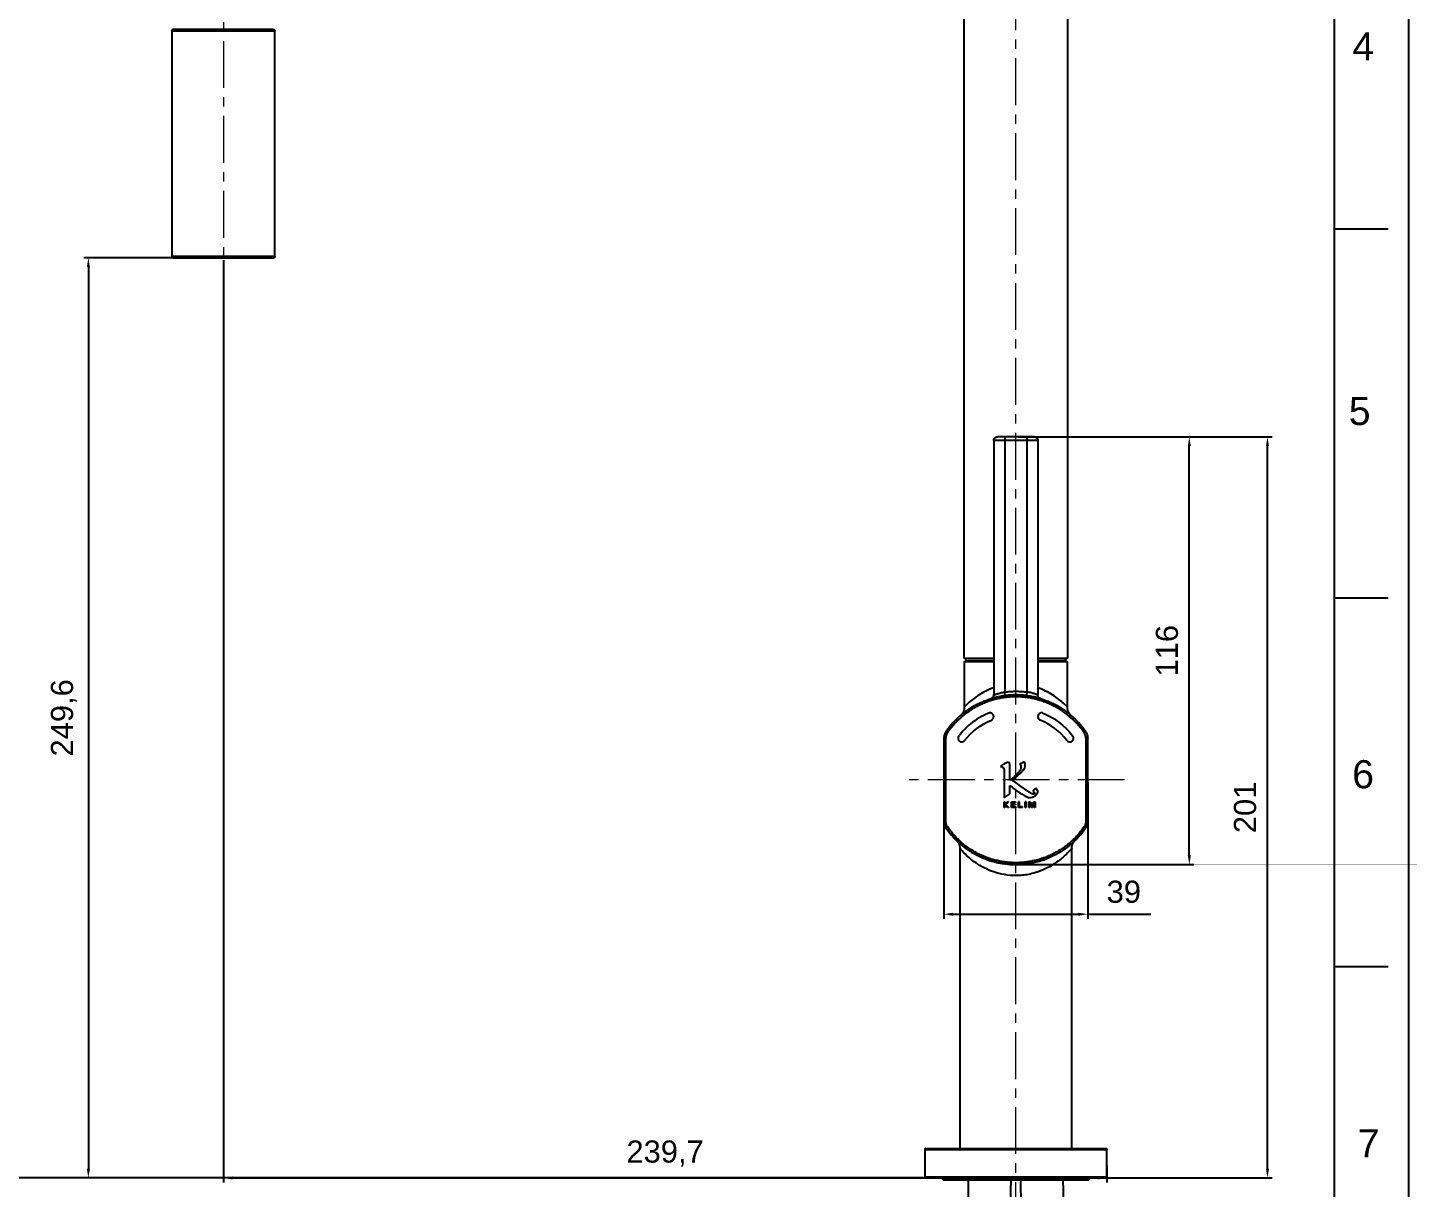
# Model space of a CAD drawing. Header units: millimetres. Extents: x 4395 to 4989, y 1263 to 2103.
# Drawn here: x 4613.9 to 4988.5, y 1422.6 to 1737.4 of the extents above; entities that cross this region are included whole.
import ezdxf

# ---------------------------------------------------------------- set-up
doc = ezdxf.new("R2010")
doc.units = ezdxf.units.MM
doc.linetypes.add('CENTERX2', pattern=[20.32, 12.7, -2.54, 2.54, -2.54])
doc.layers.get('Defpoints').update_dxf_attribs({"color": 3})
doc.layers.add('CENTER', color=1, linetype='CENTERX2', lineweight=15)
doc.layers.add('DIM', color=3, linetype='Continuous', lineweight=9)
doc.styles.get("Standard").update_dxf_attribs({"font": 'arial.ttf'})
doc.dimstyles.new('ISO-25$0', dxfattribs={"dimtxt": 3, "dimasz": 3.5, "dimexe": 1.25, "dimexo": 0, "dimtad": 1, "dimdsep": 46, "dimtxsty": 'Standard', "dimblk1": 'CLOSEDBLANK', "dimcen": 1, "dimadec": 0, "dimazin": 0, "dimtfac": 1, "dimtmove": 1, "dimatfit": 3, "dimfxl": 1, "dimarcsym": 0})

# ---------------------------------------------------------------- blocks, each defined once
blk = doc.blocks.new('*D15')
at = {"layer": 'Defpoints', "color": 0, "transparency": 16777216}
for p in [(4601.85, 1895.93), (4774.51, 1895.93), (4857.61, 1425.43)]:
    blk.add_point(p, dxfattribs=at)
at = {"layer": 'DIM', "color": 0, "lineweight": -2, "transparency": 16777216}
for p, q in [((4773.89, 1895.93), (4600.6, 1895.93)), ((4601.85, 1427.93), (4601.85, 1893.43)), ((4856.99, 1425.43), (4600.6, 1425.43))]:
    blk.add_line(p, q, dxfattribs=at)
at = {"layer": 'DIM', "color": 0, "transparency": 16777216}
for points in [[(4601.43, 1893.43), (4602.26, 1893.43), (4601.85, 1895.93)], [(4601.43, 1427.93), (4602.26, 1427.93), (4601.85, 1425.43)]]:
    blk.add_solid(points, dxfattribs=at)
at = {"layer": 'DIM', "color": 0, "transparency": 16777216, "insert": (4595.24, 1660.68), "char_height": 6, "attachment_point": 5, "rotation": 90}
blk.add_mtext('470,5', dxfattribs=at)
blk = doc.blocks.new('*D16')
at = {"layer": 'Defpoints', "color": 0, "transparency": 16777216}
for p in [(4667.01, 1675.01), (4906.71, 1429.43), (4906.71, 1425.43)]:
    blk.add_point(p, dxfattribs=at)
at = {"layer": 'DIM', "color": 0, "lineweight": -2, "transparency": 16777216}
for p, q in [((4667.01, 1674.38), (4667.01, 1424.18)), ((4906.71, 1428.81), (4906.71, 1424.18)), ((4669.51, 1425.43), (4904.21, 1425.43))]:
    blk.add_line(p, q, dxfattribs=at)
at = {"layer": 'DIM', "color": 0, "transparency": 16777216}
for points in [[(4669.51, 1425.85), (4669.51, 1425.02), (4667.01, 1425.43)], [(4904.21, 1425.85), (4904.21, 1425.02), (4906.71, 1425.43)]]:
    blk.add_solid(points, dxfattribs=at)
at = {"layer": 'DIM', "color": 0, "transparency": 16777216, "insert": (4786.86, 1432.04), "char_height": 6, "attachment_point": 5}
blk.add_mtext('239,7', dxfattribs=at)
blk = doc.blocks.new('*D17')
at = {"layer": 'Defpoints', "color": 0, "transparency": 16777216}
for p in [(4882.01, 1626.43), (4950.29, 1626.43), (4882.01, 1425.43)]:
    blk.add_point(p, dxfattribs=at)
at = {"layer": 'DIM', "color": 0, "lineweight": -2, "transparency": 16777216}
for p, q in [((4882.64, 1626.43), (4951.54, 1626.43)), ((4950.29, 1427.93), (4950.29, 1623.93)), ((4882.64, 1425.43), (4951.54, 1425.43))]:
    blk.add_line(p, q, dxfattribs=at)
at = {"layer": 'DIM', "color": 0, "transparency": 16777216}
for points in [[(4949.88, 1623.93), (4950.71, 1623.93), (4950.29, 1626.43)], [(4949.88, 1427.93), (4950.71, 1427.93), (4950.29, 1425.43)]]:
    blk.add_solid(points, dxfattribs=at)
at = {"layer": 'DIM', "color": 0, "transparency": 16777216, "insert": (4944.23, 1525.93), "char_height": 6, "attachment_point": 5, "rotation": 90}
blk.add_mtext('201', dxfattribs=at)
blk = doc.blocks.new('*D18')
at = {"layer": 'Defpoints', "color": 0, "transparency": 16777216}
for p in [(4882.01, 1626.43), (4929.09, 1626.43), (4882.01, 1510.43)]:
    blk.add_point(p, dxfattribs=at)
at = {"layer": 'DIM', "color": 0, "lineweight": -2, "transparency": 16777216}
for p, q in [((4882.64, 1626.43), (4930.34, 1626.43)), ((4929.09, 1512.93), (4929.09, 1623.93)), ((4882.64, 1510.43), (4930.34, 1510.43))]:
    blk.add_line(p, q, dxfattribs=at)
at = {"layer": 'DIM', "color": 0, "transparency": 16777216}
for points in [[(4928.67, 1623.93), (4929.51, 1623.93), (4929.09, 1626.43)], [(4928.67, 1512.93), (4929.51, 1512.93), (4929.09, 1510.43)]]:
    blk.add_solid(points, dxfattribs=at)
at = {"layer": 'DIM', "color": 0, "transparency": 16777216, "insert": (4923.03, 1568.43), "char_height": 6, "attachment_point": 5, "rotation": 90}
blk.add_mtext('116', dxfattribs=at)
blk = doc.blocks.new('*D19')
at = {"layer": 'Defpoints', "color": 0, "transparency": 16777216}
for p in [(4862.51, 1533.43), (4901.51, 1533.43), (4901.51, 1496.96)]:
    blk.add_point(p, dxfattribs=at)
at = {"layer": 'DIM', "color": 0, "lineweight": -2, "transparency": 16777216}
for p, q in [((4862.51, 1532.81), (4862.51, 1495.71)), ((4901.51, 1532.81), (4901.51, 1495.71)), ((4865.01, 1496.96), (4899.01, 1496.96)), ((4901.51, 1496.96), (4918.62, 1496.96))]:
    blk.add_line(p, q, dxfattribs=at)
at = {"layer": 'DIM', "color": 0, "transparency": 16777216}
for points in [[(4865.01, 1497.37), (4865.01, 1496.54), (4862.51, 1496.96)], [(4899.01, 1497.37), (4899.01, 1496.54), (4901.51, 1496.96)]]:
    blk.add_solid(points, dxfattribs=at)
at = {"layer": 'DIM', "color": 0, "transparency": 16777216, "insert": (4911.32, 1503.02), "char_height": 6, "attachment_point": 5}
blk.add_mtext('39', dxfattribs=at)
blk = doc.blocks.new('*D20')
at = {"layer": 'Defpoints', "color": 0, "transparency": 16777216}
for p in [(4667.01, 1675.01), (4630.39, 1425.43), (4667.01, 1425.43)]:
    blk.add_point(p, dxfattribs=at)
at = {"layer": 'DIM', "color": 0, "lineweight": -2, "transparency": 16777216}
for p, q in [((4666.39, 1675.01), (4629.14, 1675.01)), ((4630.39, 1672.51), (4630.39, 1427.93)), ((4666.39, 1425.43), (4629.14, 1425.43))]:
    blk.add_line(p, q, dxfattribs=at)
at = {"layer": 'DIM', "color": 0, "transparency": 16777216}
for points in [[(4629.98, 1672.51), (4630.81, 1672.51), (4630.39, 1675.01)], [(4629.98, 1427.93), (4630.81, 1427.93), (4630.39, 1425.43)]]:
    blk.add_solid(points, dxfattribs=at)
at = {"layer": 'DIM', "color": 0, "transparency": 16777216, "insert": (4623.79, 1550.22), "char_height": 6, "attachment_point": 5, "rotation": 90}
blk.add_mtext('249,6', dxfattribs=at)

msp = doc.modelspace()

# ---------------------------------------------------------------- linework, layer by layer
at = {"color": 7, "linetype": 'Continuous'}
for p, q in [((4988.52, 2102.82), (4988.52, 1262.82)), ((4968.52, 1282.82), (4968.52, 2082.82)), ((4968.52, 1682.82), (4983.06, 1682.82)), ((4968.52, 1582.82), (4983.06, 1582.82)), ((4968.52, 1482.82), (4983.06, 1482.82))]:
    msp.add_line(p, q, dxfattribs=at)
for centre, radius, start, end in [((3601, 1432.05), 1268.23, 359.32714, 359.67842), ((3598.79, 1432.07), 1281.95, 359.3272, 359.681), ((6165.24, 1432.07), 1281.95, 180.319, 180.6728), ((6163.02, 1432.05), 1268.23, 180.32158, 180.67286)]:
    msp.add_arc(centre, radius, start, end, dxfattribs=at)
at = {"lineweight": -3}
for points, degree in [([(4868.01, 1566.43), (4868.01, 1670.43), (4868.01, 1774.43)], 2), ([(4896.01, 1774.43), (4896.01, 1670.43), (4896.01, 1566.43)], 2), ([(4653.01, 1736.43), (4653.01, 1705.93), (4653.01, 1675.43)], 2), ([(4681.01, 1675.43), (4681.01, 1705.93), (4681.01, 1736.43)], 2), ([(4885.01, 1626.43), (4882.01, 1626.43), (4879.01, 1626.43)], 2), ([(4876.01, 1625.43), (4876.01, 1590.91), (4876.01, 1556.39)], 2), ([(4879.01, 1625.43), (4879.01, 1591.34), (4879.01, 1557.24)], 2), ([(4885.01, 1625.43), (4882.01, 1625.43), (4879.01, 1625.43)], 2), ([(4885.01, 1625.43), (4885.01, 1591.34), (4885.01, 1557.24)], 2), ([(4888.01, 1625.43), (4888.01, 1590.91), (4888.01, 1556.39)], 2), ([(4868.51, 1565.73), (4868.51, 1566.08), (4868.51, 1566.43)], 2), ([(4895.51, 1566.43), (4895.51, 1566.08), (4895.51, 1565.73)], 2), ([(4868.01, 1565.43), (4868.01, 1559.27), (4868.01, 1553.1)], 2), ([(4869.3, 1565.73), (4869.3, 1565.58), (4869.3, 1565.43)], 2), ([(4894.76, 1565.73), (4894.76, 1565.58), (4894.76, 1565.43)], 2), ([(4896.01, 1553.1), (4896.01, 1559.27), (4896.01, 1565.43)], 2), ([(4879.14, 1556.25), (4878.79, 1556.21), (4878.45, 1556.16), (4878.12, 1556.1)], 3), ([(4867.33, 1551.14), (4867.1, 1550.95), (4866.98, 1550.83), (4866.98, 1550.83)], 3), ([(4894.83, 1552.53), (4894.22, 1552.94), (4893.49, 1553.38), (4892.67, 1553.81)], 3), ([(4897.05, 1550.83), (4897.05, 1550.83), (4896.92, 1550.95), (4896.68, 1551.15)], 3), ([(4868.13, 1544.08), (4870, 1546.53), (4872.54, 1548.47), (4875.4, 1549.63)], 3), ([(4876.01, 1550.55), (4876.01, 1550.56), (4876.01, 1550.57)], 2), ([(4888.01, 1550.57), (4888.01, 1550.56), (4888.01, 1550.55)], 2), ([(4895.9, 1544.08), (4894.03, 1546.53), (4891.48, 1548.47), (4888.63, 1549.63)], 3), ([(4862.51, 1544.74), (4862.51, 1533.43), (4862.51, 1522.13)], 2), ([(4863.01, 1522.13), (4863.01, 1533.43), (4863.01, 1544.74)], 2), ([(4866.77, 1543.88), (4866.78, 1543.87), (4866.78, 1543.87)], 2), ([(4897.24, 1543.87), (4897.25, 1543.87), (4897.26, 1543.88)], 2), ([(4901.01, 1544.74), (4901.01, 1533.43), (4901.01, 1522.13)], 2), ([(4901.51, 1522.13), (4901.51, 1533.43), (4901.51, 1544.74)], 2), ([(4878.78, 1537.66), (4878.34, 1537.37), (4877.9, 1537.09)], 2), ([(4877.9, 1537.09), (4878.13, 1537.02), (4878.34, 1536.91), (4878.53, 1536.77)], 3), ([(4879.31, 1537.97), (4879.13, 1537.88), (4878.95, 1537.77), (4878.78, 1537.66)], 3), ([(4880.35, 1533.24), (4880.35, 1535.45), (4880.35, 1537.66)], 2), ([(4884.33, 1538.25), (4883.72, 1537.96), (4883.1, 1537.66)], 2), ([(4878.84, 1535.84), (4878.84, 1532.24), (4878.84, 1528.63)], 2), ([(4884.77, 1530.6), (4882.86, 1531.97), (4880.96, 1533.35)], 2), ([(4878.84, 1528.63), (4879.6, 1529.13), (4880.35, 1529.63)], 2), ([(4880.35, 1529.63), (4880.35, 1530.78), (4880.35, 1531.92)], 2), ([(4884.57, 1529), (4884.77, 1528.91), (4885.16, 1528.73), (4885.59, 1528.61), (4885.81, 1528.61)], 3), ([(4885.81, 1528.61), (4886.04, 1528.61), (4886.28, 1528.64), (4886.51, 1528.7)], 3), ([(4886.51, 1528.7), (4886.76, 1528.76), (4887.21, 1529.02), (4887.57, 1529.38), (4887.73, 1529.58)], 3), ([(4887.49, 1531.1), (4887.07, 1530.75), (4886.66, 1530.4)], 2), ([(4886.66, 1530.4), (4886.8, 1530.3), (4887.04, 1530.02), (4887.09, 1529.66), (4887.07, 1529.48)], 3), ([(4887.86, 1530.61), (4887.82, 1530.7), (4887.71, 1530.88), (4887.57, 1531.04), (4887.49, 1531.1)], 3), ([(4878.82, 1525.89), (4878.82, 1526.69), (4878.82, 1527.49)], 2), ([(4878.82, 1527.49), (4878.94, 1527.49), (4879.06, 1527.49)], 2), ([(4879.06, 1525.89), (4878.94, 1525.89), (4878.82, 1525.89)], 2), ([(4879.06, 1527.49), (4879.06, 1527.13), (4879.06, 1526.78)], 2), ([(4879.06, 1526.78), (4879.41, 1527.13), (4879.76, 1527.49)], 2), ([(4879.06, 1526.6), (4879.06, 1526.25), (4879.06, 1525.89)], 2), ([(4879.76, 1525.89), (4879.41, 1526.25), (4879.06, 1526.6)], 2), ([(4880.06, 1527.49), (4879.66, 1527.09), (4879.27, 1526.7)], 2), ([(4879.27, 1526.7), (4879.66, 1526.29), (4880.06, 1525.89)], 2), ([(4879.76, 1527.49), (4879.91, 1527.49), (4880.06, 1527.49)], 2), ([(4880.06, 1525.89), (4879.91, 1525.89), (4879.76, 1525.89)], 2), ([(4880.86, 1525.89), (4880.86, 1526.69), (4880.86, 1527.49)], 2), ([(4880.86, 1527.49), (4881.41, 1527.49), (4881.97, 1527.49)], 2), ([(4881.98, 1525.89), (4881.42, 1525.89), (4880.86, 1525.89)], 2), ([(4881.97, 1527.29), (4881.53, 1527.29), (4881.1, 1527.29)], 2), ([(4881.1, 1527.29), (4881.1, 1527.06), (4881.1, 1526.82)], 2), ([(4881.1, 1526.82), (4881.52, 1526.82), (4881.94, 1526.82)], 2), ([(4881.94, 1526.62), (4881.52, 1526.62), (4881.1, 1526.62)], 2), ([(4881.1, 1526.62), (4881.1, 1526.36), (4881.1, 1526.09)], 2), ([(4881.1, 1526.09), (4881.54, 1526.09), (4881.98, 1526.09)], 2), ([(4881.94, 1526.82), (4881.94, 1526.72), (4881.94, 1526.62)], 2), ([(4881.97, 1527.49), (4881.97, 1527.39), (4881.97, 1527.29)], 2), ([(4881.98, 1526.09), (4881.98, 1525.99), (4881.98, 1525.89)], 2), ([(4882.78, 1525.89), (4882.78, 1526.69), (4882.78, 1527.49)], 2), ([(4883.02, 1527.49), (4882.9, 1527.49), (4882.78, 1527.49)], 2), ([(4883.79, 1525.89), (4883.29, 1525.89), (4882.78, 1525.89)], 2), ([(4883.02, 1526.09), (4883.02, 1526.79), (4883.02, 1527.49)], 2), ([(4883.79, 1526.09), (4883.41, 1526.09), (4883.02, 1526.09)], 2), ([(4883.79, 1525.89), (4883.79, 1525.99), (4883.79, 1526.09)], 2), ([(4884.58, 1525.89), (4884.58, 1526.69), (4884.58, 1527.49)], 2), ([(4884.81, 1527.49), (4884.69, 1527.49), (4884.58, 1527.49)], 2), ([(4884.81, 1525.89), (4884.69, 1525.89), (4884.58, 1525.89)], 2), ([(4884.81, 1525.89), (4884.81, 1526.69), (4884.81, 1527.49)], 2), ([(4885.59, 1525.89), (4885.59, 1526.69), (4885.59, 1527.49)], 2), ([(4885.59, 1527.49), (4885.75, 1527.49), (4885.92, 1527.49)], 2), ([(4885.83, 1525.89), (4885.71, 1525.89), (4885.59, 1525.89)], 2), ([(4885.83, 1527.1), (4885.83, 1526.5), (4885.83, 1525.89)], 2), ([(4886.31, 1525.89), (4886.07, 1526.5), (4885.83, 1527.1)], 2), ([(4885.92, 1527.49), (4886.16, 1526.87), (4886.41, 1526.25)], 2), ([(4886.51, 1525.89), (4886.41, 1525.89), (4886.31, 1525.89)], 2), ([(4886.41, 1526.25), (4886.65, 1526.87), (4886.9, 1527.49)], 2), ([(4886.99, 1527.11), (4886.75, 1526.5), (4886.51, 1525.89)], 2), ([(4886.9, 1527.49), (4887.06, 1527.49), (4887.23, 1527.49)], 2), ([(4886.99, 1525.89), (4886.99, 1526.5), (4886.99, 1527.11)], 2), ([(4887.23, 1525.89), (4887.11, 1525.89), (4886.99, 1525.89)], 2), ([(4887.23, 1527.49), (4887.23, 1526.69), (4887.23, 1525.89)], 2), ([(4900.99, 1520.43), (4900.08, 1519.11), (4897.98, 1516.64), (4895.41, 1514.67), (4894.04, 1513.82)], 3), ([(4899.45, 1518.44), (4899.93, 1518.99), (4900.7, 1519.99), (4900.99, 1520.43), (4900.99, 1520.43)], 3), ([(4866.63, 1516.34), (4866.16, 1516.76), (4865.91, 1517.01), (4865.91, 1517.01)], 3), ([(4866.81, 1514.86), (4866.81, 1474.15), (4866.81, 1433.43)], 2), ([(4897.21, 1514.86), (4897.21, 1514.74), (4896.75, 1514.36), (4895.76, 1513.26), (4894.55, 1512.18), (4893.21, 1511.13), (4891.6, 1510.06), (4889.95, 1509.2), (4888.58, 1508.65), (4888.12, 1508.45), (4885.72, 1507.77), (4884.24, 1507.55), (4882.56, 1507.43), (4882.12, 1507.42), (4882.01, 1507.43)], 3), ([(4893.87, 1513.73), (4893.93, 1513.76), (4893.98, 1513.79), (4894.04, 1513.82)], 3), ([(4897.21, 1433.43), (4897.21, 1474.15), (4897.21, 1514.86)], 2), ([(4898.08, 1516.97), (4897.99, 1516.89), (4897.76, 1516.66), (4897.4, 1516.34)], 3), ([(4875.7, 1511.32), (4877.19, 1510.89), (4878.82, 1510.6), (4880.48, 1510.48)], 3), ([(4857.31, 1433.13), (4857.31, 1429.43), (4857.31, 1425.73)], 2), ([(4906.71, 1425.73), (4906.71, 1429.43), (4906.71, 1433.13)], 2), ([(4862.31, 1424.93), (4862.31, 1425.18), (4862.31, 1425.43)], 2), ([(4862.32, 1424.93), (4862.32, 1425.18), (4862.32, 1425.43)], 2), ([(4901.71, 1425.43), (4901.71, 1425.18), (4901.71, 1424.93)], 2), ([(4901.71, 1425.43), (4901.71, 1425.18), (4901.71, 1424.93)], 2)]:
    msp.add_open_spline(points, degree=degree, dxfattribs=at)
for points, weights, knots in [([(4681.01, 1736.43), (4681.01, 1736.43), (4667.01, 1736.43), (4653.01, 1736.43), (4653.01, 1736.43)], [1, 0.707106781187, 1, 0.707106781187, 1], [-0.0439823, -0.0439823, -0.0439823, -0.02199115, -0.02199115, 0, 0, 0]), ([(4680.87, 1736.79), (4680.87, 1736.79), (4667.01, 1736.79), (4653.16, 1736.79), (4653.16, 1736.79)], [1, 0.707106781187, 1, 0.707106781187, 1], [-0.04352222, -0.04352222, -0.04352222, -0.02176111, -0.02176111, 0, 0, 0]), ([(4680.51, 1736.93), (4680.51, 1736.93), (4667.01, 1736.93), (4653.51, 1736.93), (4653.51, 1736.93)], [1, 0.707106781187, 1, 0.707106781187, 1], [-0.0424115, -0.0424115, -0.0424115, -0.02120575, -0.02120575, 0, 0, 0]), ([(4653.01, 1675.43), (4653.01, 1675.43), (4667.01, 1675.43), (4681.01, 1675.43), (4681.01, 1675.43)], [1, 0.707106781187, 1, 0.707106781187, 1], [-0.0439823, -0.0439823, -0.0439823, -0.02199115, -0.02199115, 0, 0, 0]), ([(4653.06, 1675.23), (4653.06, 1675.23), (4667.01, 1675.23), (4680.97, 1675.23), (4680.97, 1675.23)], [1, 0.707106781187, 1, 0.707106781187, 1], [-0.04384544, -0.04384544, -0.04384544, -0.02192272, -0.02192272, 0, 0, 0]), ([(4680.85, 1675.06), (4680.85, 1675.06), (4667.01, 1675.06), (4653.18, 1675.06), (4653.18, 1675.06)], [1, 0.707106781187, 1, 0.707106781187, 1], [-0.0434587, -0.0434587, -0.0434587, -0.02172935, -0.02172935, 0, 0, 0]), ([(4680.71, 1675.01), (4680.71, 1675.01), (4676.7, 1675.01), (4672.69, 1675.01), (4667.01, 1675.01), (4661.34, 1675.01), (4657.33, 1675.01), (4653.31, 1675.01), (4653.31, 1675.01)], [1, 0.853553390593, 0.853553390593, 0.853553390593, 1, 0.853553390593, 0.853553390593, 0.853553390593, 1], [0, 0, 0, 11.349452, 11.349452, 22.698903, 22.698903, 34.048355, 34.048355, 45.397806, 45.397806, 45.397806]), ([(4653.4, 1675.03), (4653.4, 1675.03), (4667.01, 1675.03), (4680.63, 1675.03), (4680.63, 1675.03)], [1, 0.707106781187, 1, 0.707106781187, 1], [-0.04278331, -0.04278331, -0.04278331, -0.02139165, -0.02139165, 0, 0, 0])]:
    msp.add_rational_spline(points, weights, degree=2, knots=knots, dxfattribs=at)
for points, weights in [([(4653.01, 1736.43), (4653.01, 1736.64), (4653.16, 1736.79)], [1, 0.92387953252, 1]), ([(4653.51, 1736.93), (4653.31, 1736.93), (4653.16, 1736.79)], [1, 0.92387953252, 1]), ([(4680.51, 1736.93), (4680.72, 1736.93), (4680.87, 1736.79)], [1, 0.92387953252, 1]), ([(4680.87, 1736.79), (4681.01, 1736.64), (4681.01, 1736.43)], [1, 0.92387953252, 1]), ([(4653.01, 1675.43), (4653.01, 1675.33), (4653.06, 1675.23)], [1, 0.977975186085, 1]), ([(4653.18, 1675.06), (4653.1, 1675.13), (4653.06, 1675.23)], [1, 0.977975186073, 1]), ([(4653.31, 1675.01), (4653.24, 1675.01), (4653.18, 1675.06)], [1, 0.934172359147, 1]), ([(4653.4, 1675.03), (4653.36, 1675.01), (4653.31, 1675.01)], [1, 0.977975186122, 1]), ([(4680.71, 1675.01), (4680.67, 1675.01), (4680.63, 1675.03)], [1, 0.977975186122, 1]), ([(4680.85, 1675.06), (4680.79, 1675.01), (4680.71, 1675.01)], [1, 0.934172359147, 1]), ([(4680.97, 1675.23), (4680.93, 1675.13), (4680.85, 1675.06)], [1, 0.977975186073, 1]), ([(4681.01, 1675.43), (4681.01, 1675.33), (4680.97, 1675.23)], [1, 0.977975186085, 1]), ([(4876.01, 1625.43), (4876.01, 1626.43), (4877.01, 1626.43)], [1, 0.70710678118, 1]), ([(4879.01, 1626.43), (4877.01, 1626.43), (4877.01, 1626.43)], [1, 0.70710678119, 1]), ([(4879.01, 1626.43), (4879.01, 1626.43), (4879.01, 1625.43)], [1, 0.707106781191, 1]), ([(4885.01, 1626.43), (4885.01, 1626.43), (4885.01, 1625.43)], [1, 0.707106781191, 1]), ([(4887.01, 1626.43), (4887.01, 1626.43), (4885.01, 1626.43)], [1, 0.70710678119, 1]), ([(4887.01, 1626.43), (4888.01, 1626.43), (4888.01, 1625.43)], [1, 0.7071067812, 1]), ([(4879.01, 1625.43), (4876.01, 1625.43), (4876.01, 1625.43)], [1, 0.70710678119, 1]), ([(4888.01, 1625.43), (4888.01, 1625.43), (4885.01, 1625.43)], [1, 0.70710678119, 1]), ([(4868.01, 1566.43), (4868.01, 1566.43), (4876.01, 1566.43)], [1, 0.792409555202, 0.879081933873]), ([(4888.01, 1566.43), (4896.01, 1566.43), (4896.01, 1566.43)], [0.879080345795, 0.792411457047, 1]), ([(4876.01, 1565.43), (4868.01, 1565.43), (4868.01, 1565.43)], [0.8790818698, 0.792409631933, 1]), ([(4876.01, 1565.73), (4868.51, 1565.73), (4868.51, 1565.73)], [0.876472951381, 0.795618151175, 1]), ([(4895.51, 1565.73), (4895.51, 1565.73), (4888.01, 1565.73)], [1, 0.795625495804, 0.876467140582]), ([(4896.01, 1565.43), (4896.01, 1565.43), (4888.01, 1565.43)], [1, 0.792411380316, 0.879080409866]), ([(4863.04, 1546.43), (4868.88, 1554.96), (4879.14, 1556.25)], [1, 0.912092442077, 1]), ([(4882.01, 1555.93), (4870.15, 1555.93), (4863.45, 1546.15)], [1, 0.884627810939, 1]), ([(4879.01, 1557.24), (4880.51, 1557.43), (4882.01, 1557.43)], [1, 0.998037259237, 1]), ([(4882.01, 1556.43), (4880.57, 1556.43), (4879.14, 1556.25)], [1, 0.998037259237, 1]), ([(4882.01, 1557.43), (4883.52, 1557.43), (4885.01, 1557.24)], [1, 0.998037259236, 1]), ([(4884.89, 1556.25), (4883.46, 1556.43), (4882.01, 1556.43)], [1, 0.998037259237, 1]), ([(4900.58, 1546.15), (4893.87, 1555.93), (4882.01, 1555.93)], [1, 0.884627810938, 1]), ([(4884.89, 1556.25), (4895.15, 1554.96), (4900.99, 1546.43)], [1, 0.912092442077, 1]), ([(4868.01, 1553.1), (4868.01, 1551.78), (4867.04, 1550.89)], [1, 0.915186089664, 0.999793936553]), ([(4875.02, 1551.56), (4874.83, 1551.56), (4874.65, 1551.49)], [1, 0.9811918534, 1]), ([(4876.01, 1550.57), (4876.01, 1551.56), (4875.02, 1551.56)], [1, 0.707106781212, 1]), ([(4889, 1551.56), (4888.01, 1551.56), (4888.01, 1550.57)], [1, 0.707106781186, 1]), ([(4889.38, 1551.49), (4889.2, 1551.56), (4889, 1551.56)], [1, 0.981191853403, 1]), ([(4896.99, 1550.89), (4896.01, 1551.78), (4896.01, 1553.1)], [0.998737740568, 0.914702554319, 1]), ([(4875.4, 1549.63), (4876.01, 1549.88), (4876.01, 1550.55)], [1, 0.829981500516, 1]), ([(4888.01, 1550.55), (4888.01, 1549.88), (4888.63, 1549.63)], [1, 0.829981500461, 1]), ([(4897, 1550.88), (4897, 1550.88), (4897, 1550.88)], [0.999996746941, 0.999997980024, 0.99999926437]), ([(4863.04, 1546.43), (4862.51, 1545.66), (4862.51, 1544.74)], [1, 0.95524865873, 1]), ([(4863.01, 1544.74), (4862.51, 1544.74), (4862.51, 1544.74)], [1, 0.707106781188, 1]), ([(4863.45, 1546.15), (4863.01, 1545.51), (4863.01, 1544.74)], [1, 0.95524865873, 1]), ([(4863.45, 1546.15), (4863.04, 1546.43), (4863.04, 1546.43)], [1, 0.707106781187, 1]), ([(4866.54, 1545.3), (4866.33, 1545.03), (4866.33, 1544.7)], [1, 0.947194339936, 1]), ([(4866.33, 1544.7), (4866.33, 1544.17), (4866.77, 1543.88)], [1, 0.883799329321, 1]), ([(4866.78, 1543.87), (4867.04, 1543.7), (4867.34, 1543.7)], [1, 0.955771834803, 1]), ([(4867.34, 1543.7), (4867.83, 1543.7), (4868.13, 1544.08)], [1, 0.896412659692, 1]), ([(4895.9, 1544.08), (4896.2, 1543.7), (4896.69, 1543.7)], [1, 0.896412659683, 1]), ([(4896.69, 1543.7), (4896.99, 1543.7), (4897.24, 1543.87)], [1, 0.955771834796, 1]), ([(4897.26, 1543.88), (4897.69, 1544.17), (4897.69, 1544.7)], [1, 0.883799329283, 1]), ([(4897.69, 1544.7), (4897.69, 1545.03), (4897.49, 1545.3)], [1, 0.947194339898, 1]), ([(4900.99, 1546.43), (4900.99, 1546.43), (4900.58, 1546.15)], [1, 0.707106781201, 1]), ([(4901.01, 1544.74), (4901.01, 1545.51), (4900.58, 1546.15)], [1, 0.955248658699, 1]), ([(4900.99, 1546.43), (4901.51, 1545.66), (4901.51, 1544.74)], [1, 0.955248658708, 1]), ([(4901.51, 1544.74), (4901.51, 1544.74), (4901.01, 1544.74)], [1, 0.70710678119, 1]), ([(4863.01, 1522.13), (4862.51, 1522.13), (4862.51, 1522.13)], [1, 0.707106781185, 1]), ([(4862.51, 1522.13), (4862.51, 1521.2), (4863.04, 1520.43)], [1, 0.955248658727, 1]), ([(4863.45, 1520.72), (4863.01, 1521.36), (4863.01, 1522.13)], [1, 0.955248658727, 1]), ([(4901.01, 1522.13), (4901.01, 1521.36), (4900.58, 1520.72)], [1, 0.95524865873, 1]), ([(4901.51, 1522.13), (4901.51, 1521.2), (4900.99, 1520.43)], [1, 0.95524865873, 1]), ([(4901.51, 1522.13), (4901.51, 1522.13), (4901.01, 1522.13)], [1, 0.707106781188, 1]), ([(4863.45, 1520.72), (4863.04, 1520.43), (4863.04, 1520.43)], [1, 0.707106781187, 1]), ([(4882.01, 1510.43), (4869.89, 1510.43), (4863.04, 1520.43)], [1, 0.884627810939, 1]), ([(4882.01, 1510.93), (4870.15, 1510.93), (4863.45, 1520.72)], [1, 0.884627810939, 1]), ([(4900.58, 1520.72), (4893.87, 1510.93), (4882.01, 1510.93)], [1, 0.884627810939, 1]), ([(4900.99, 1520.43), (4894.14, 1510.43), (4882.01, 1510.43)], [1, 0.884627810939, 1]), ([(4900.58, 1520.72), (4900.99, 1520.43), (4900.99, 1520.43)], [1, 0.707106781187, 1]), ([(4865.96, 1516.96), (4866.81, 1516.08), (4866.81, 1514.86)], [0.995351923196, 0.924352145798, 1]), ([(4897.21, 1514.86), (4897.21, 1515.98), (4897.94, 1516.83)], [1, 0.930261687951, 0.985153976911]), ([(4882.01, 1510.43), (4882.01, 1510.43), (4882.01, 1510.93)], [1, 0.707106781184, 1]), ([(4857.31, 1433.13), (4857.31, 1433.13), (4882.01, 1433.13)], [1, 0.707106781187, 1]), ([(4857.61, 1433.43), (4857.31, 1433.43), (4857.31, 1433.13)], [1, 0.707106781187, 1]), ([(4857.61, 1433.43), (4857.61, 1433.43), (4882.01, 1433.43)], [1, 0.707106781187, 1]), ([(4882.01, 1433.43), (4906.41, 1433.43), (4906.41, 1433.43)], [1, 0.707106781187, 1]), ([(4882.01, 1433.13), (4906.71, 1433.13), (4906.71, 1433.13)], [1, 0.707106781187, 1]), ([(4906.41, 1433.43), (4906.71, 1433.43), (4906.71, 1433.13)], [1, 0.707106781187, 1]), ([(4857.31, 1425.73), (4857.31, 1425.73), (4882.01, 1425.73)], [1, 0.707106781187, 1]), ([(4857.61, 1425.43), (4857.31, 1425.43), (4857.31, 1425.73)], [1, 0.707106781187, 1]), ([(4857.61, 1425.43), (4857.61, 1425.43), (4882.01, 1425.43)], [1, 0.707106781187, 1]), ([(4862.31, 1424.93), (4862.31, 1424.93), (4882.01, 1424.93)], [1, 0.707106781187, 1]), ([(4882.01, 1425.73), (4906.71, 1425.73), (4906.71, 1425.73)], [1, 0.707106781187, 1]), ([(4882.01, 1425.43), (4906.41, 1425.43), (4906.41, 1425.43)], [1, 0.707106781187, 1]), ([(4882.01, 1424.93), (4901.71, 1424.93), (4901.71, 1424.93)], [1, 0.707106781187, 1]), ([(4906.71, 1425.73), (4906.71, 1425.43), (4906.41, 1425.43)], [1, 0.707106781187, 1])]:
    msp.add_rational_spline(points, weights, degree=2, dxfattribs=at)
for points, knots in [([(4876.01, 1558.39), (4874.53, 1557.87), (4871.75, 1556.43), (4868.81, 1553.99), (4868.01, 1553.1), (4868.01, 1553.1)], [-0.01695664, -0.01695664, -0.01695664, -0.01695664, -0.01170935, -0.00585468, 0, 0, 0, 0]), ([(4896.01, 1553.1), (4896.01, 1553.1), (4895.22, 1553.99), (4892.28, 1556.43), (4889.5, 1557.87), (4888.01, 1558.39)], [-0.0234187, -0.0234187, -0.0234187, -0.0234187, -0.01756403, -0.01170935, -0.0064623, -0.0064623, -0.0064623, -0.0064623]), ([(4878.12, 1556.1), (4877.97, 1556.07), (4877.58, 1556), (4877.11, 1555.9), (4876.71, 1555.81), (4876.43, 1555.75), (4876.18, 1555.68), (4875.88, 1555.6), (4875.59, 1555.52), (4875.36, 1555.45), (4875.31, 1555.43), (4875.31, 1555.43)], [0.001071456, 0.001071456, 0.001071456, 0.001071456, 0.00156085, 0.002341274, 0.002731487, 0.003121699, 0.003511912, 0.003902124, 0.004682549, 0.005462974, 0.006243398, 0.006243398, 0.006243398, 0.006243398]), ([(4875.33, 1555.44), (4875.42, 1555.47), (4875.6, 1555.56), (4875.79, 1555.74), (4875.91, 1555.93), (4875.99, 1556.13), (4876.01, 1556.29), (4876.01, 1556.39)], [-0.001260799, -0.001260799, -0.001260799, -0.001260799, -0.000963443, -0.000642295, -0.000481722, -0.000321148, 0, 0, 0, 0]), ([(4876.01, 1556.39), (4876.01, 1556.39), (4876.06, 1556.41), (4876.23, 1556.48), (4876.47, 1556.57), (4876.7, 1556.65), (4876.9, 1556.72), (4877.11, 1556.79), (4877.43, 1556.88), (4878.04, 1557.05), (4878.62, 1557.18), (4879.01, 1557.24)], [0, 0, 0, 0, 0.000602662, 0.001205324, 0.001807985, 0.002109316, 0.002410647, 0.002711978, 0.003013309, 0.003615971, 0.004821294, 0.004821294, 0.004821294, 0.004821294]), ([(4879.14, 1556.25), (4879.14, 1556.25), (4879.13, 1556.29), (4879.11, 1556.48), (4879.08, 1556.7), (4879.05, 1556.94), (4879.03, 1557.13), (4879.01, 1557.24)], [-0.001589408, -0.001589408, -0.001589408, -0.001589408, -0.001192056, -0.000794704, -0.000596028, -0.000397352, 0, 0, 0, 0]), ([(4885.01, 1557.24), (4885, 1557.13), (4884.98, 1556.94), (4884.95, 1556.7), (4884.92, 1556.48), (4884.89, 1556.29), (4884.89, 1556.25), (4884.89, 1556.25)], [-0.001589408, -0.001589408, -0.001589408, -0.001589408, -0.001192056, -0.00099338, -0.000794704, -0.000397352, 0, 0, 0, 0]), ([(4887.59, 1555.75), (4887.59, 1555.75), (4887.42, 1555.79), (4887.03, 1555.88), (4886.15, 1556.06), (4885.4, 1556.19), (4884.89, 1556.25)], [0.003130199, 0.003130199, 0.003130199, 0.003130199, 0.003130956, 0.003913695, 0.004696434, 0.006261912, 0.006261912, 0.006261912, 0.006261912]), ([(4888.01, 1556.39), (4888.01, 1556.39), (4887.89, 1556.44), (4887.52, 1556.58), (4887.14, 1556.71), (4886.69, 1556.86), (4886, 1557.05), (4885.41, 1557.18), (4885.01, 1557.24)], [-0.004836426, -0.004836426, -0.004836426, -0.004836426, -0.00362732, -0.003022766, -0.002418213, -0.00181366, -0.001209107, 0, 0, 0, 0]), ([(4887.78, 1555.7), (4887.8, 1555.69), (4887.9, 1555.67), (4888.15, 1555.6), (4888.44, 1555.52), (4888.63, 1555.46), (4888.69, 1555.44), (4888.7, 1555.44)], [0.003403295, 0.003403295, 0.003403295, 0.003403295, 0.003511912, 0.003902124, 0.004682549, 0.005462974, 0.005845548, 0.005845548, 0.005845548, 0.005845548]), ([(4888.72, 1555.43), (4888.62, 1555.46), (4888.43, 1555.55), (4888.24, 1555.74), (4888.12, 1555.93), (4888.04, 1556.13), (4888.01, 1556.29), (4888.01, 1556.39)], [-0.001276156, -0.001276156, -0.001276156, -0.001276156, -0.000963443, -0.000642295, -0.000481722, -0.000321148, 0, 0, 0, 0]), ([(4874.65, 1551.49), (4872.83, 1550.75), (4869.7, 1548.84), (4867.43, 1546.47), (4866.54, 1545.3)], [-0.01038563, -0.01038563, -0.01038563, -0.01038563, -0.00490209, 0, 0, 0, 0]), ([(4869.2, 1552.53), (4868.8, 1552.26), (4868.05, 1551.72), (4867.53, 1551.31), (4867.33, 1551.14)], [0.017154818, 0.017154818, 0.017154818, 0.017154818, 0.01971823, 0.022757037, 0.022757037, 0.022757037, 0.022757037]), ([(4871.36, 1553.81), (4871.36, 1553.81), (4870.54, 1553.38), (4869.81, 1552.94), (4869.2, 1552.53)], [0.013145276, 0.013145276, 0.013145276, 0.013145276, 0.013145486, 0.017154818, 0.017154818, 0.017154818, 0.017154818]), ([(4889.38, 1551.49), (4891.2, 1550.75), (4894.32, 1548.84), (4896.6, 1546.47), (4897.49, 1545.3)], [0, 0, 0, 0, 0.00548353, 0.01038563, 0.01038563, 0.01038563, 0.01038563]), ([(4896.68, 1551.15), (4896.48, 1551.32), (4895.97, 1551.73), (4895.22, 1552.26), (4894.83, 1552.53)], [0.003620206, 0.003620206, 0.003620206, 0.003620206, 0.006572744, 0.009136158, 0.009136158, 0.009136158, 0.009136158]), ([(4865.03, 1548.94), (4865.03, 1548.94), (4864.42, 1548.27), (4863.42, 1547.01), (4863.04, 1546.43), (4863.04, 1546.43)], [0.005083529, 0.005083529, 0.005083529, 0.005083529, 0.005083567, 0.009269128, 0.013454687, 0.013454687, 0.013454687, 0.013454687]), ([(4900.99, 1546.43), (4900.99, 1546.43), (4900.6, 1547.01), (4899.61, 1548.27), (4899, 1548.94)], [0, 0, 0, 0, 0.00418556, 0.00837112, 0.00837112, 0.00837112, 0.00837112]), ([(4878.53, 1536.77), (4878.63, 1536.69), (4878.75, 1536.51), (4878.83, 1536.18), (4878.84, 1535.97), (4878.84, 1535.84)], [0, 0, 0, 0, 0.000382339, 0.000637231, 0.001019569, 0.001019569, 0.001019569, 0.001019569]), ([(4879.94, 1538.16), (4879.83, 1538.16), (4879.61, 1538.12), (4879.41, 1538.03), (4879.31, 1537.97)], [0, 0, 0, 0, 0.000336053, 0.000672106, 0.000672106, 0.000672106, 0.000672106]), ([(4880.35, 1537.66), (4880.35, 1537.71), (4880.35, 1537.77), (4880.33, 1537.87), (4880.31, 1537.92), (4880.29, 1537.97), (4880.27, 1538.01), (4880.23, 1538.06), (4880.19, 1538.09), (4880.14, 1538.12), (4880.06, 1538.15), (4879.99, 1538.16), (4879.94, 1538.16)], [0, 0, 0, 0, 0.0001389445, 0.0002084167, 0.0002778889, 0.0003242037, 0.0003705185, 0.0004168334, 0.0004863056, 0.0005326204, 0.0006020926, 0.0007410371, 0.0007410371, 0.0007410371, 0.0007410371]), ([(4883.1, 1537.66), (4883.18, 1537.57), (4883.32, 1537.37), (4883.44, 1536.97), (4883.42, 1536.6), (4883.29, 1536.26), (4883.15, 1536), (4882.92, 1535.65), (4882.61, 1535.28), (4882.29, 1534.93), (4881.9, 1534.55), (4881.27, 1534), (4880.72, 1533.54), (4880.35, 1533.24)], [0, 0, 0, 0, 0.00035998, 0.00071996, 0.001259931, 0.001439921, 0.001799901, 0.002159881, 0.002699851, 0.003239821, 0.003599802, 0.004319762, 0.005759683, 0.005759683, 0.005759683, 0.005759683]), ([(4880.96, 1533.35), (4881.39, 1533.67), (4882.04, 1534.17), (4882.77, 1534.77), (4883.17, 1535.14), (4883.48, 1535.44), (4883.76, 1535.74), (4884.03, 1536.05), (4884.26, 1536.34), (4884.43, 1536.63), (4884.57, 1537.01), (4884.63, 1537.56), (4884.48, 1538.02), (4884.33, 1538.25)], [0, 0, 0, 0, 0.001631256, 0.002446884, 0.002854698, 0.003262513, 0.00377228, 0.004078141, 0.004485955, 0.004893769, 0.005097676, 0.005709397, 0.006525025, 0.006525025, 0.006525025, 0.006525025]), ([(4880.35, 1531.92), (4880.77, 1531.59), (4881.37, 1531.13), (4882.14, 1530.56), (4882.75, 1530.13), (4883.55, 1529.59), (4884.19, 1529.2), (4884.57, 1529)], [0, 0, 0, 0, 0.001604427, 0.002246197, 0.002887968, 0.003850624, 0.005134165, 0.005134165, 0.005134165, 0.005134165]), ([(4887.07, 1529.48), (4886.96, 1529.49), (4886.74, 1529.51), (4886.39, 1529.64), (4886, 1529.82), (4885.59, 1530.09), (4885.24, 1530.29), (4884.97, 1530.47), (4884.84, 1530.56), (4884.77, 1530.6)], [0, 0, 0, 0, 0.000323928, 0.000647855, 0.001133746, 0.001619638, 0.002105529, 0.002348475, 0.00259142, 0.00259142, 0.00259142, 0.00259142]), ([(4887.73, 1529.58), (4887.85, 1529.72), (4888.01, 1530.07), (4887.94, 1530.45), (4887.86, 1530.61)], [0, 0, 0, 0, 0.000566938, 0.001133876, 0.001133876, 0.001133876, 0.001133876]), ([(4863.04, 1520.43), (4863.04, 1520.43), (4863.33, 1519.99), (4864.1, 1518.99), (4864.57, 1518.44), (4864.57, 1518.44)], [0, 0, 0, 0, 0.003626745, 0.007253491, 0.007256249, 0.007256249, 0.007256249, 0.007256249]), ([(4863.04, 1520.43), (4863.95, 1519.11), (4866.05, 1516.64), (4869.9, 1513.68), (4874.26, 1511.61), (4877.37, 1510.85), (4878.92, 1510.64)], [0, 0, 0, 0, 0.00500461, 0.01000922, 0.01501383, 0.01989907, 0.01989907, 0.01989907, 0.01989907]), ([(4865.91, 1517.01), (4865.91, 1517.01), (4866.06, 1516.86), (4866.37, 1516.57), (4866.44, 1516.51)], [0, 0, 0, 0, 0.003518292, 0.004422031, 0.004422031, 0.004422031, 0.004422031]), ([(4866.44, 1516.51), (4866.64, 1516.33), (4866.89, 1516.1), (4867.19, 1515.84), (4867.2, 1515.84)], [0.004422031, 0.004422031, 0.004422031, 0.004422031, 0.007036584, 0.007040522, 0.007040522, 0.007040522, 0.007040522]), ([(4882.01, 1507.43), (4879.95, 1507.43), (4876.86, 1508), (4873.4, 1509.5), (4871.16, 1510.85), (4869.34, 1512.28), (4867.94, 1513.6), (4867.03, 1514.59), (4866.81, 1514.86), (4866.81, 1514.86)], [0, 0, 0, 0, 0.00635431, 0.00953581, 0.0127173, 0.01589879, 0.01908028, 0.02226177, 0.02544327, 0.02544327, 0.02544327, 0.02544327]), ([(4897.63, 1516.54), (4897.69, 1516.59), (4897.74, 1516.64), (4897.78, 1516.68), (4897.8, 1516.7), (4897.82, 1516.72), (4897.84, 1516.74), (4897.86, 1516.76), (4897.87, 1516.77), (4897.89, 1516.79), (4897.91, 1516.8), (4897.92, 1516.82), (4897.94, 1516.83), (4897.95, 1516.85), (4897.96, 1516.86), (4897.98, 1516.87), (4897.99, 1516.88), (4898, 1516.89), (4898.01, 1516.9), (4898.02, 1516.91), (4898.03, 1516.92), (4898.04, 1516.93), (4898.04, 1516.94), (4898.05, 1516.94), (4898.06, 1516.95), (4898.06, 1516.95), (4898.07, 1516.96), (4898.07, 1516.96), (4898.07, 1516.97), (4898.08, 1516.97), (4898.08, 1516.97)], [52.003854, 52.003854, 52.003854, 52.003854, 52.794276, 52.794276, 52.794276, 53.794276, 53.794276, 53.794276, 54.794276, 54.794276, 54.794276, 55.794276, 55.794276, 55.794276, 56.794276, 56.794276, 56.794276, 57.794276, 57.794276, 57.794276, 58.794276, 58.794276, 58.794276, 59.794276, 59.794276, 59.794276, 60.794276, 60.794276, 60.794276, 61.794276, 61.794276, 61.794276, 61.794276]), ([(4898.08, 1516.97), (4898.06, 1516.96), (4898.05, 1516.94), (4898.03, 1516.92), (4898, 1516.89), (4897.97, 1516.86), (4897.94, 1516.83), (4897.92, 1516.79), (4897.89, 1516.76), (4897.86, 1516.72)], [62.794276, 62.794276, 62.794276, 62.794276, 63.794276, 63.794276, 63.794276, 64.794276, 64.794276, 64.794276, 65.794276, 65.794276, 65.794276, 65.794276]), ([(4871.15, 1513.16), (4871.71, 1512.86), (4872.83, 1512.32), (4874.07, 1511.84), (4874.67, 1511.64)], [0.014962086, 0.014962086, 0.014962086, 0.014962086, 0.017591459, 0.019846, 0.019846, 0.019846, 0.019846]), ([(4879.83, 1510.54), (4879.97, 1510.52), (4880.29, 1510.5), (4880.82, 1510.46), (4881.41, 1510.44), (4881.81, 1510.43), (4882.01, 1510.43)], [0.002426007, 0.002426007, 0.002426007, 0.002426007, 0.003032508, 0.00363901, 0.004245512, 0.004854294, 0.004854294, 0.004854294, 0.004854294]), ([(4882.01, 1510.43), (4882.22, 1510.43), (4882.62, 1510.44), (4883.2, 1510.46), (4883.74, 1510.5), (4884.05, 1510.52), (4884.2, 1510.54), (4884.2, 1510.54)], [0, 0, 0, 0, 0.000605023, 0.00121233, 0.001819636, 0.002426942, 0.002427692, 0.002427692, 0.002427692, 0.002427692]), ([(4882.01, 1510.43), (4882.11, 1510.43), (4882.32, 1510.43), (4882.71, 1510.44), (4882.71, 1510.44)], [0, 0, 0, 0, 0.002153743, 0.002154542, 0.002154542, 0.002154542, 0.002154542]), ([(4892.46, 1512.94), (4891.56, 1512.48), (4889.18, 1511.46), (4886.66, 1510.85), (4885.1, 1510.64)], [-0.008014034, -0.008014034, -0.008014034, -0.008014034, -0.004885238, 0, 0, 0, 0]), ([(4885.81, 1510.75), (4886.31, 1510.83), (4887.22, 1511.01), (4888.28, 1511.3), (4888.78, 1511.45), (4888.78, 1511.45)], [0.006461228, 0.006461228, 0.006461228, 0.006461228, 0.00861497, 0.010768713, 0.010768832, 0.010768832, 0.010768832, 0.010768832]), ([(4889.41, 1511.65), (4889.99, 1511.85), (4890.55, 1512.07), (4891.09, 1512.3), (4891.09, 1512.3), (4891.09, 1512.3), (4891.09, 1512.3)], [36.429097, 36.429097, 36.429097, 36.429097, 38.559798, 38.559798, 38.559798, 38.56076, 38.56076, 38.56076, 38.56076])]:
    msp.add_open_spline(points, degree=3, knots=knots, dxfattribs=at)
at = {"layer": 'CENTER'}
for p, q in [((4667.01, 1774.43), (4667.01, 1657.42)), ((4882.01, 1310.02), (4882.01, 1774.43))]:
    msp.add_line(p, q, dxfattribs=at)
msp.add_lwpolyline([(4911.51, 1533.43), (4852.51, 1533.43)], dxfattribs=at)

# ---------------------------------------------------------------- texts
at = {"char_height": 7.62, "attachment_point": 5}
for s, insert in [('4', (4976.26, 1732.33)), ('5', (4975.31, 1633.4)), ('6', (4976.23, 1534.88)), ('7', (4977.72, 1434.8))]:
    msp.add_mtext_dynamic_manual_height_columns(s, width=50, gutter_width=12.5, heights=[0], dxfattribs=dict(at, insert=insert))

# ---------------------------------------------------------------- dimensions: what is measured, and where the dimension line sits
at = {"layer": 'DIM'}
for base, p1, p2, picture, middle in [((4601.85, 1895.93), (4857.61, 1425.43), (4774.51, 1895.93), '*D15', (4595.24, 1660.68)), ((4630.39, 1425.43), (4667.01, 1675.01), (4667.01, 1425.43), '*D20', (4623.79, 1550.22)), ((4950.29, 1626.43), (4882.01, 1425.43), (4882.01, 1626.43), '*D17', (4944.23, 1525.93)), ((4929.09, 1626.43), (4882.01, 1510.43), (4882.01, 1626.43), '*D18', (4923.03, 1568.43))]:
    dim = msp.add_linear_dim(base=base, p1=p1, p2=p2, angle=90, dimstyle='ISO-25$0', override={"dimtxt": 6, "dimasz": 2.5, "dimexo": 0.625, "dimgap": 3, "dimdec": 1, "dimdsep": 44, "dimcen": 2.5, "dimtmove": 0, "dimfxl": 1.25}, dxfattribs=at)
    dim.commit()
    dim.dimension.update_dxf_attribs({"geometry": picture, "text_midpoint": middle})
dim = msp.add_linear_dim(base=(4906.71, 1425.43), p1=(4667.01, 1675.01), p2=(4906.71, 1429.43), dimstyle='ISO-25$0', override={"dimtxt": 6, "dimasz": 2.5, "dimexo": 0.625, "dimgap": 3, "dimdec": 1, "dimdsep": 44, "dimcen": 2.5, "dimtmove": 0, "dimfxl": 1.25}, dxfattribs=at)
dim.commit()
dim.dimension.update_dxf_attribs({"geometry": '*D16', "text_midpoint": (4786.86, 1432.04)})
dim = msp.add_linear_dim(base=(4901.51, 1496.96), p1=(4862.51, 1533.43), p2=(4901.51, 1533.43), dimstyle='ISO-25$0', override={"dimtxt": 6, "dimasz": 2.5, "dimexo": 0.625, "dimgap": 3, "dimdec": 1, "dimdsep": 44, "dimcen": 2.5, "dimtmove": 0, "dimfxl": 1.25}, dxfattribs=at)
dim.commit()
dim.dimension.update_dxf_attribs({"geometry": '*D19', "text_midpoint": (4911.32, 1496.96), "dimtype": 160})

doc.saveas('drawing.dxf')
